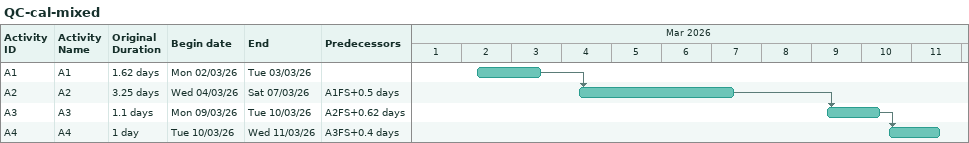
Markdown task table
QC-cal-mixed

| ID | Task | Original duration | Start | Finish | Predecessors |
|---|---|---|---|---|---|
| A1 | A1 | 1.62d | 2026-03-02 | 2026-03-03 |  |
| A2 | A2 | 3.25d | 2026-03-04 | 2026-03-07 | A1FS+0.5d |
| A3 | A3 | 1.1d | 2026-03-09 | 2026-03-10 | A2FS+0.62d |
| A4 | A4 | 1d | 2026-03-10 | 2026-03-11 | A3FS+0.4d |
